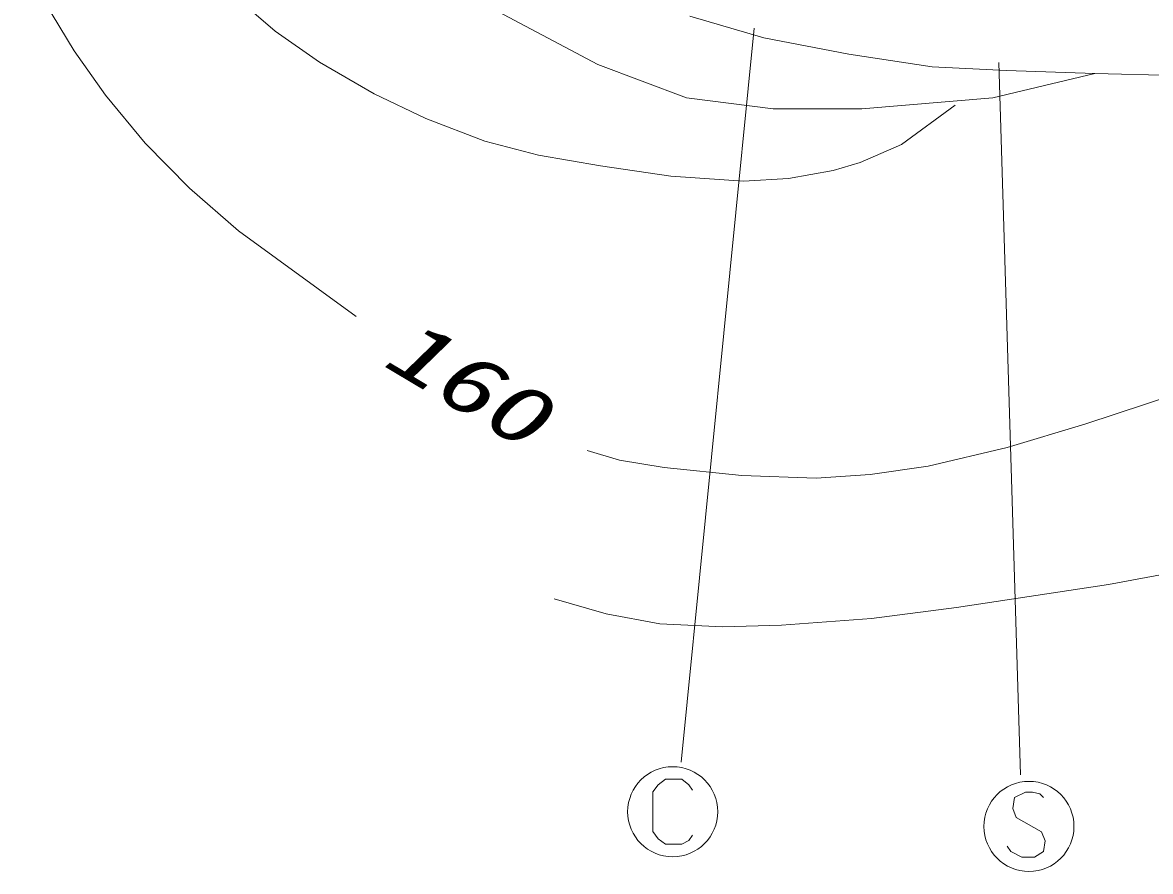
# Model space of a CAD drawing. Units: millimetres, scale not verified. Extents: x 40000 to 680000, y 20000 to 380000.
# Drawn here: x 168452 to 193492, y 246540 to 265389 of the extents above; entities that cross this region are included whole.
import ezdxf
from ezdxf.enums import TextEntityAlignment as Align

# ---------------------------------------------------------------- set-up
doc = ezdxf.new("R2010")
doc.units = ezdxf.units.MM
doc.header["$LTSCALE"] = 1000
doc.layers.add('M-BGD', color=7, linetype='Continuous', lineweight=13)
doc.layers.add('M-BGD-EXST', color=7, linetype='Continuous', lineweight=13)
doc.styles.add('ＭＳ ゴシック', font='')
doc.styles.get('ＭＳ ゴシック').set_extended_font_data('MS Gothic')

msp = doc.modelspace()

# ---------------------------------------------------------------- linework, layer by layer
at = {"layer": 'M-BGD'}
for p, q in [((181223, 264455), (179006, 265638)), ((183264, 265531), (184911, 265049)), ((184911, 265049), (186800, 264687)), ((186800, 264687), (188647, 264406)), ((183193, 263716), (181223, 264455)), ((188647, 264406), (190295, 264325)), ((192258, 264258), (189991, 263716)), ((190295, 264325), (192258, 264258)), ((206675, 263913), (192258, 264258)), ((185114, 263470), (183193, 263716)), ((189991, 263716), (187085, 263470)), ((187085, 263470), (185114, 263470))]:
    msp.add_line(p, q, dxfattribs=at)
for points in [[(168452, 266664), (169600, 264761), (170290, 263779), (171176, 262712), (172161, 261714), (173246, 260768), (175857, 258865)], [(172863, 266237), (174061, 265198), (175045, 264511), (176259, 263807), (177403, 263255), (178712, 262755), (179903, 262447), (181283, 262206), (182846, 261981), (184459, 261866), (185458, 261925), (186446, 262102), (187048, 262279), (187966, 262684), (189160, 263554)], [(180984, 255887), (181707, 255675), (182696, 255512), (184421, 255334), (186072, 255275), (187271, 255353), (188557, 255542), (190308, 255956), (192036, 256471), (194080, 257148), (196066, 257916), (198236, 258941), (200197, 259980), (201215, 260614), (202292, 261431), (203173, 262250), (204021, 263200), (204556, 263868)], [(180252, 252591), (181409, 252261), (182600, 252039), (184000, 251972), (185305, 252006), (187299, 252154), (189185, 252399), (192558, 252911), (195903, 253534), (197565, 253970), (199276, 254532), (200851, 255160), (202481, 255924), (204859, 257145), (207310, 258530), (209691, 260002), (212075, 261339), (213357, 261895), (214681, 262353), (215833, 262722), (217389, 263093), (218485, 263161), (219742, 263354), (220163, 263546)]]:
    msp.add_lwpolyline(points, dxfattribs=at)
at = {"layer": 'M-BGD-EXST'}
for p, q in [((183077, 248970), (184697, 265264)), ((190605, 248684), (190128, 264502)), ((182566, 248466), (182446, 248306)), ((182726, 248586), (182566, 248466)), ((183086, 248586), (182726, 248586)), ((183246, 248466), (183086, 248586)), ((183326, 248346), (183246, 248466)), ((182446, 248306), (182446, 247426)), ((190475, 248180), (190435, 247940)), ((190715, 248300), (190475, 248180)), ((190875, 248300), (190715, 248300)), ((191035, 248260), (190875, 248300)), ((191115, 248180), (191035, 248260)), ((190435, 247940), (190515, 247740)), ((190515, 247740), (191075, 247420)), ((182446, 247426), (182566, 247266)), ((191075, 247420), (191155, 247220)), ((182566, 247266), (182726, 247146)), ((183086, 247146), (183246, 247226)), ((183246, 247226), (183326, 247346)), ((191155, 247220), (191115, 246980)), ((182726, 247146), (183086, 247146)), ((190395, 246980), (190315, 247100)), ((190635, 246860), (190395, 246980)), ((191115, 246980), (190915, 246860)), ((190915, 246860), (190635, 246860))]:
    msp.add_line(p, q, dxfattribs=at)
for centre in [(182886, 247866), (190795, 247540)]:
    msp.add_circle(centre, 1000, dxfattribs=at)

# ---------------------------------------------------------------- texts
at = {"layer": 'M-BGD', "style": 'ＭＳ ゴシック', "oblique": 15, "width": 1.4}
msp.add_text('160', height=1320, rotation=329.2, dxfattribs=at).set_placement((176161, 257484), align=Align.BOTTOM_LEFT)

doc.saveas('drawing.dxf')
